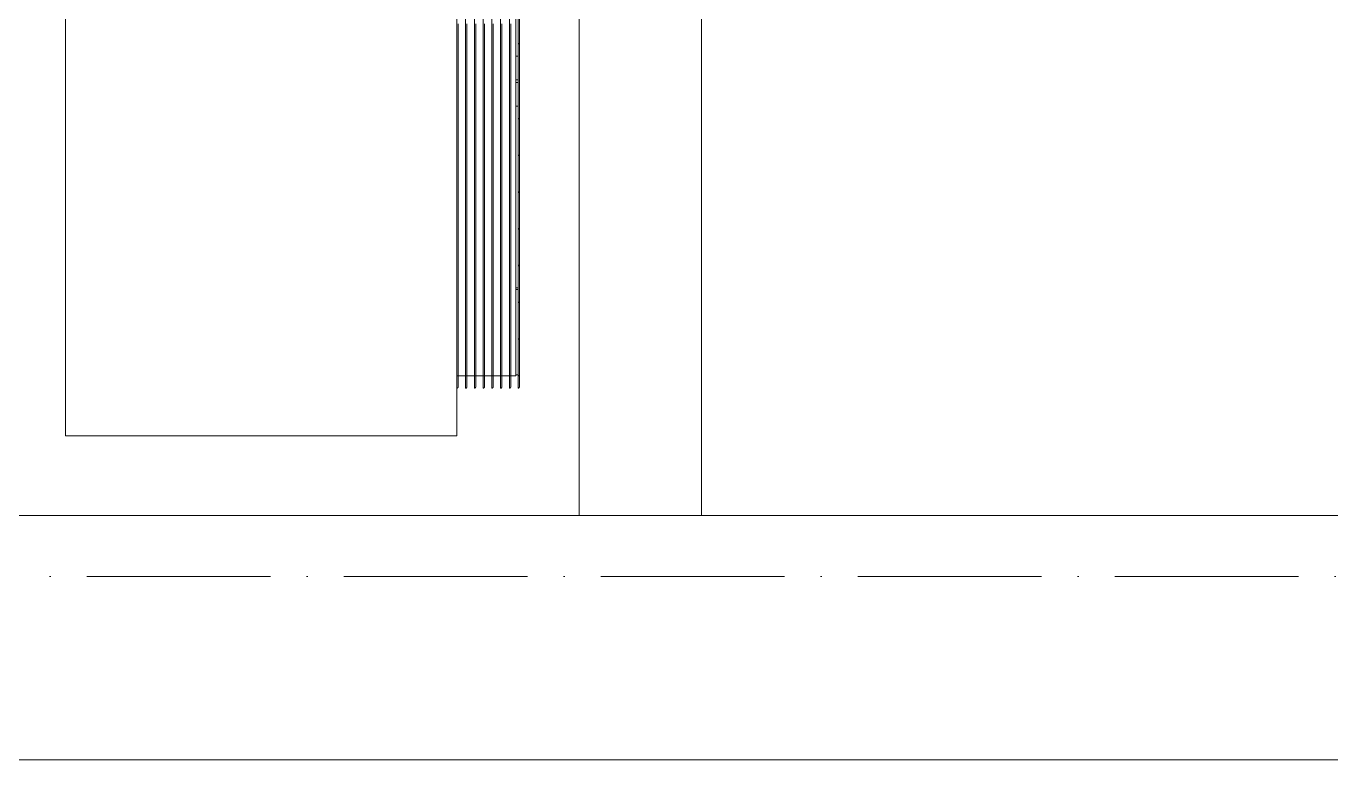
# Model space of a CAD drawing. Header units: millimetres. Extents: x -20144 to 122974, y -38328 to 48263.
# Drawn here: x 37548 to 38615, y 11300 to 11900 of the extents above; entities that cross this region are included whole.
import ezdxf

# ---------------------------------------------------------------- set-up
doc = ezdxf.new("R2010")
doc.units = ezdxf.units.MM
doc.linetypes.add('Grid Line', pattern=[4.2, 3, -0.6, 0, -0.6])
for name, color, linetype, lineweight in [('M-EQPM', 44, 'Continuous', 5), ('NET-CAT', 3, 'Continuous', 15), ('NET-THAY', 2, 'Continuous', 9), ('TRUC', 225, 'Continuous', 5)]:
    doc.layers.add(name, color=color, linetype=linetype, lineweight=lineweight)

# ---------------------------------------------------------------- blocks, each defined once
blk = doc.blocks.new('ALB-AC MAY LANH - Generic _Without Brackets_-1836009-MẶT BẰNG TẦNG 5 ĐẾN TẦNG 22')
at = {"layer": 'M-EQPM'}
for p, q in [((287.9, 320), (-582.1, 320)), ((-582.1, 320), (-582.1, 0)), ((-582.1, 0), (287.9, 0)), ((-534.1, -7.1), (-543.1, -7.1)), ((-41.1, -7.1), (-543.1, -7.1)), ((-541.1, -7.1), (-43.1, -7.1)), ((-541.1, -7.1), (-534.9, -7.1)), ((-533.1, 0), (-533.1, -48)), ((-534.1, -14.3), (-543.1, -14.3)), ((-41.1, -14.3), (-543.1, -14.3)), ((-541.1, -14.3), (-43.1, -14.3)), ((-541.1, -14.3), (-534.9, -14.3)), ((-534.1, -21.4), (-543.1, -21.4)), ((-41.1, -21.4), (-543.1, -21.4)), ((-534.1, -28.6), (-543.1, -28.6)), ((-41.1, -28.6), (-543.1, -28.6)), ((-541.1, -21.4), (-43.1, -21.4)), ((-541.1, -21.4), (-534.9, -21.4)), ((-541.1, -28.6), (-43.1, -28.6)), ((-541.1, -28.6), (-534.9, -28.6)), ((-534.1, -35.7), (-543.1, -35.7)), ((-41.1, -35.7), (-543.1, -35.7)), ((-541.1, -35.7), (-43.1, -35.7)), ((-541.1, -35.7), (-534.9, -35.7)), ((-534.1, -42.9), (-543.1, -42.9)), ((-41.1, -42.9), (-543.1, -42.9)), ((-533.2, -50), (-543.1, -50)), ((-41.1, -50), (-543.1, -50)), ((-541.1, -42.9), (-43.1, -42.9)), ((-541.1, -42.9), (-534.9, -42.9)), ((-541.1, -50), (-43.1, -50)), ((-541.1, -50), (-532.9, -50)), ((-462.2, -48), (-533.1, -48)), ((-462.2, -50), (-533.1, -50)), ((-532.1, -48), (-532.1, -50)), ((-461.1, -50), (-532.1, -50)), ((-531.1, -50), (-462.2, -50)), ((-462.3, -50), (-503.1, -50)), ((-501.1, -50), (-462.3, -50)), ((-462.4, -50), (-473.1, -50)), ((-471.1, -50), (-462.1, -50)), ((-462.5, -48), (-461.1, -48)), ((-462.5, -50), (-462.5, -48)), ((-461.1, -50), (-462.5, -50)), ((-122.4, -48), (-461.8, -48)), ((-122.4, -50), (-461.8, -50)), ((-461.1, -48), (-461.1, -50)), ((-312.6, -50), (-461.1, -50)), ((-460.4, -50), (-123.8, -50)), ((-143.7, -50), (-440.6, -50)), ((-439.1, -50), (-145.1, -50)), ((-164.1, -50), (-420.1, -50)), ((-418.7, -50), (-165.5, -50)), ((-186, -50), (-398.2, -50)), ((-396.8, -50), (-187.4, -50)), ((-207.3, -50), (-377, -50)), ((-375.5, -50), (-208.7, -50)), ((-228.5, -50), (-355.7, -50)), ((-354.3, -50), (-229.9, -50)), ((-249.6, -50), (-334.6, -50)), ((-333.2, -50), (-251.1, -50)), ((-270.8, -50), (-313.4, -50)), ((-271, -50), (-313.2, -50)), ((-313.2, -50), (-271, -50)), ((-271.1, -50), (-313.1, -50)), ((-313.1, -50), (-271.1, -50)), ((-271.4, -50), (-312.9, -50)), ((-312.9, -50), (-271.4, -50)), ((-271.5, -50), (-312.8, -50)), ((-312.8, -50), (-271.5, -50)), ((-271.5, -50), (-312.8, -50)), ((-312.8, -50), (-271.5, -50)), ((-271.4, -50), (-312.8, -50)), ((-312.8, -50), (-271.4, -50)), ((-312.8, -50), (-271.4, -50)), ((-271.4, -50), (-312.8, -50)), ((-312.6, -48), (-312.6, -50)), ((-271.6, -50), (-312.6, -50)), ((-312.6, -50), (-271.6, -50)), ((-271.6, -50), (-312.6, -50)), ((-312.6, -50), (-271.6, -50)), ((-311.8, -50), (-272.4, -50)), ((-293.1, -48), (-293.1, -50)), ((-293.1, -50), (-293.1, -48)), ((-291.1, -50), (-293.1, -50)), ((-291.1, -50), (-293.1, -50)), ((-291.1, -48), (-291.1, -50)), ((-291.1, -48), (-291.1, -50)), ((-271.6, -48), (-271.6, -50)), ((-123.1, -50), (-271.6, -50))]:
    blk.add_line(p, q, dxfattribs=at)
at = {"layer": 'M-EQPM', "flags": 128}
for points in [[(-542.1, -1), (-542.1, -1), (-542.2, -1), (-542.2, -1), (-542.3, -1), (-542.3, -1), (-542.3, -1), (-542.4, -1), (-542.4, -0.9), (-542.5, -0.9), (-542.5, -0.9), (-542.5, -0.9), (-542.6, -0.9), (-542.6, -0.9), (-542.6, -0.8), (-542.7, -0.8), (-542.7, -0.8), (-542.7, -0.8), (-542.8, -0.8), (-542.8, -0.7), (-542.8, -0.7), (-542.9, -0.7), (-542.9, -0.6), (-542.9, -0.6), (-542.9, -0.6), (-542.9, -0.5), (-543, -0.5), (-543, -0.5), (-543, -0.4), (-543, -0.4), (-543, -0.4), (-543.1, -0.3), (-543.1, -0.3), (-543.1, -0.2), (-543.1, -0.2), (-543.1, -0.2), (-543.1, -0.1), (-543.1, -0.1), (-543.1, -0.1), (-543.1, 0)], [(-542.1, -8.1), (-542.1, -8.1), (-542.2, -8.1), (-542.2, -8.1), (-542.3, -8.1), (-542.3, -8.1), (-542.3, -8.1), (-542.4, -8.1), (-542.4, -8.1), (-542.5, -8.1), (-542.5, -8.1), (-542.5, -8), (-542.6, -8), (-542.6, -8), (-542.6, -8), (-542.7, -8), (-542.7, -7.9), (-542.7, -7.9), (-542.8, -7.9), (-542.8, -7.9), (-542.8, -7.8), (-542.9, -7.8), (-542.9, -7.8), (-542.9, -7.7), (-542.9, -7.7), (-542.9, -7.7), (-543, -7.6), (-543, -7.6), (-543, -7.6), (-543, -7.5), (-543, -7.5), (-543.1, -7.5), (-543.1, -7.4), (-543.1, -7.4), (-543.1, -7.4), (-543.1, -7.3), (-543.1, -7.3), (-543.1, -7.2), (-543.1, -7.2), (-543.1, -7.2), (-543.1, -7.1)], [(-542.1, -1), (-541.9, -1), (-541.3, -1), (-540.3, -1), (-538.9, -1), (-537.1, -1), (-534.9, -1), (-532.4, -1), (-529.4, -1), (-526.1, -1), (-522.4, -1), (-518.3, -1), (-513.9, -1), (-509.1, -1), (-503.9, -1), (-498.4, -1), (-492.6, -1), (-486.5, -1), (-480.1, -1), (-473.3, -1), (-466.3, -1), (-459, -1), (-451.4, -1), (-443.6, -1), (-435.5, -1), (-427.2, -1), (-418.7, -1), (-409.9, -1), (-401, -1), (-391.9, -1), (-382.7, -1), (-373.3, -1), (-363.8, -1), (-354.2, -1), (-344.4, -1), (-334.6, -1), (-324.7, -1), (-314.8, -1), (-304.8, -1), (-294.8, -1), (-284.8, -1), (-274.8, -1), (-264.9, -1), (-254.9, -1), (-245.1, -1)], [(-533.6, -1), (-536, -1), (-538, -1), (-539.6, -1), (-540.8, -1), (-541.6, -1), (-542.1, -1), (-542.1, -1)], [(-542.1, -8.1), (-541.9, -8.1), (-541.3, -8.1), (-540.3, -8.1), (-538.9, -8.1), (-537.1, -8.1), (-534.9, -8.1), (-532.4, -8.1), (-529.4, -8.1), (-526.1, -8.1), (-522.4, -8.1), (-518.3, -8.1), (-513.9, -8.1), (-509.1, -8.1), (-503.9, -8.1), (-498.4, -8.1), (-492.6, -8.1), (-486.5, -8.1), (-480.1, -8.1), (-473.3, -8.1), (-466.3, -8.1), (-459, -8.1), (-451.4, -8.1), (-443.6, -8.1), (-435.5, -8.1), (-427.2, -8.1), (-418.7, -8.1), (-409.9, -8.1), (-401, -8.1), (-391.9, -8.1), (-382.7, -8.1), (-373.3, -8.1), (-363.8, -8.1), (-354.2, -8.1), (-344.4, -8.1), (-334.6, -8.1), (-324.7, -8.1), (-314.8, -8.1), (-304.8, -8.1), (-294.8, -8.1), (-284.8, -8.1), (-274.8, -8.1), (-264.9, -8.1), (-254.9, -8.1), (-245.1, -8.1)], [(-533.6, -8.1), (-536, -8.1), (-538, -8.1), (-539.6, -8.1), (-540.8, -8.1), (-541.6, -8.1), (-542.1, -8.1), (-542.1, -8.1)], [(-542.1, -15.3), (-542.1, -15.3), (-542.2, -15.3), (-542.2, -15.3), (-542.3, -15.3), (-542.3, -15.3), (-542.3, -15.3), (-542.4, -15.2), (-542.4, -15.2), (-542.5, -15.2), (-542.5, -15.2), (-542.5, -15.2), (-542.6, -15.2), (-542.6, -15.2), (-542.6, -15.1), (-542.7, -15.1), (-542.7, -15.1), (-542.7, -15.1), (-542.8, -15), (-542.8, -15), (-542.8, -15), (-542.9, -15), (-542.9, -14.9), (-542.9, -14.9), (-542.9, -14.9), (-542.9, -14.8), (-543, -14.8), (-543, -14.8), (-543, -14.7), (-543, -14.7), (-543, -14.6), (-543.1, -14.6), (-543.1, -14.6), (-543.1, -14.5), (-543.1, -14.5), (-543.1, -14.5), (-543.1, -14.4), (-543.1, -14.4), (-543.1, -14.3), (-543.1, -14.3), (-543.1, -14.3)], [(-542.1, -15.3), (-541.9, -15.3), (-541.3, -15.3), (-540.3, -15.3), (-538.9, -15.3), (-537.1, -15.3), (-534.9, -15.3), (-532.4, -15.3), (-529.4, -15.3), (-526.1, -15.3), (-522.4, -15.3), (-518.3, -15.3), (-513.9, -15.3), (-509.1, -15.3), (-503.9, -15.3), (-498.4, -15.3), (-492.6, -15.3), (-486.5, -15.3), (-480.1, -15.3), (-473.3, -15.3), (-466.3, -15.3), (-459, -15.3), (-451.4, -15.3), (-443.6, -15.3), (-435.5, -15.3), (-427.2, -15.3), (-418.7, -15.3), (-409.9, -15.3), (-401, -15.3), (-391.9, -15.3), (-382.7, -15.3), (-373.3, -15.3), (-363.8, -15.3), (-354.2, -15.3), (-344.4, -15.3), (-334.6, -15.3), (-324.7, -15.3), (-314.8, -15.3), (-304.8, -15.3), (-294.8, -15.3), (-284.8, -15.3), (-274.8, -15.3), (-264.9, -15.3), (-254.9, -15.3), (-245.1, -15.3)], [(-533.6, -15.3), (-536, -15.3), (-538, -15.3), (-539.6, -15.3), (-540.8, -15.3), (-541.6, -15.3), (-542.1, -15.3), (-542.1, -15.3)], [(-542.1, -22.4), (-542.1, -22.4), (-542.2, -22.4), (-542.2, -22.4), (-542.3, -22.4), (-542.3, -22.4), (-542.3, -22.4), (-542.4, -22.4), (-542.4, -22.4), (-542.5, -22.4), (-542.5, -22.3), (-542.5, -22.3), (-542.6, -22.3), (-542.6, -22.3), (-542.6, -22.3), (-542.7, -22.3), (-542.7, -22.2), (-542.7, -22.2), (-542.8, -22.2), (-542.8, -22.2), (-542.8, -22.1), (-542.9, -22.1), (-542.9, -22.1), (-542.9, -22), (-542.9, -22), (-542.9, -22), (-543, -21.9), (-543, -21.9), (-543, -21.9), (-543, -21.8), (-543, -21.8), (-543.1, -21.8), (-543.1, -21.7), (-543.1, -21.7), (-543.1, -21.6), (-543.1, -21.6), (-543.1, -21.6), (-543.1, -21.5), (-543.1, -21.5), (-543.1, -21.4), (-543.1, -21.4)], [(-542.1, -29.6), (-542.1, -29.6), (-542.2, -29.6), (-542.2, -29.6), (-542.3, -29.6), (-542.3, -29.6), (-542.3, -29.5), (-542.4, -29.5), (-542.4, -29.5), (-542.5, -29.5), (-542.5, -29.5), (-542.5, -29.5), (-542.6, -29.5), (-542.6, -29.4), (-542.6, -29.4), (-542.7, -29.4), (-542.7, -29.4), (-542.7, -29.3), (-542.8, -29.3), (-542.8, -29.3), (-542.8, -29.3), (-542.9, -29.2), (-542.9, -29.2), (-542.9, -29.2), (-542.9, -29.1), (-542.9, -29.1), (-543, -29.1), (-543, -29), (-543, -29), (-543, -29), (-543, -28.9), (-543.1, -28.9), (-543.1, -28.9), (-543.1, -28.8), (-543.1, -28.8), (-543.1, -28.7), (-543.1, -28.7), (-543.1, -28.7), (-543.1, -28.6), (-543.1, -28.6), (-543.1, -28.6)], [(-542.1, -22.4), (-541.9, -22.4), (-541.3, -22.4), (-540.3, -22.4), (-538.9, -22.4), (-537.1, -22.4), (-534.9, -22.4), (-532.4, -22.4), (-529.4, -22.4), (-526.1, -22.4), (-522.4, -22.4), (-518.3, -22.4), (-513.9, -22.4), (-509.1, -22.4), (-503.9, -22.4), (-498.4, -22.4), (-492.6, -22.4), (-486.5, -22.4), (-480.1, -22.4), (-473.3, -22.4), (-466.3, -22.4), (-459, -22.4), (-451.4, -22.4), (-443.6, -22.4), (-435.5, -22.4), (-427.2, -22.4), (-418.7, -22.4), (-409.9, -22.4), (-401, -22.4), (-391.9, -22.4), (-382.7, -22.4), (-373.3, -22.4), (-363.8, -22.4), (-354.2, -22.4), (-344.4, -22.4), (-334.6, -22.4), (-324.7, -22.4), (-314.8, -22.4), (-304.8, -22.4), (-294.8, -22.4), (-284.8, -22.4), (-274.8, -22.4), (-264.9, -22.4), (-254.9, -22.4), (-245.1, -22.4)], [(-533.6, -22.4), (-536, -22.4), (-538, -22.4), (-539.6, -22.4), (-540.8, -22.4), (-541.6, -22.4), (-542.1, -22.4), (-542.1, -22.4)], [(-542.1, -29.6), (-541.9, -29.6), (-541.3, -29.6), (-540.3, -29.6), (-538.9, -29.6), (-537.1, -29.6), (-534.9, -29.6), (-532.4, -29.6), (-529.4, -29.6), (-526.1, -29.6), (-522.4, -29.6), (-518.3, -29.6), (-513.9, -29.6), (-509.1, -29.6), (-503.9, -29.6), (-498.4, -29.6), (-492.6, -29.6), (-486.5, -29.6), (-480.1, -29.6), (-473.3, -29.6), (-466.3, -29.6), (-459, -29.6), (-451.4, -29.6), (-443.6, -29.6), (-435.5, -29.6), (-427.2, -29.6), (-418.7, -29.6), (-409.9, -29.6), (-401, -29.6), (-391.9, -29.6), (-382.7, -29.6), (-373.3, -29.6), (-363.8, -29.6), (-354.2, -29.6), (-344.4, -29.6), (-334.6, -29.6), (-324.7, -29.6), (-314.8, -29.6), (-304.8, -29.6), (-294.8, -29.6), (-284.8, -29.6), (-274.8, -29.6), (-264.9, -29.6), (-254.9, -29.6), (-245.1, -29.6)], [(-533.6, -29.6), (-536, -29.6), (-538, -29.6), (-539.6, -29.6), (-540.8, -29.6), (-541.6, -29.6), (-542.1, -29.6), (-542.1, -29.6)], [(-542.1, -36.7), (-542.1, -36.7), (-542.2, -36.7), (-542.2, -36.7), (-542.3, -36.7), (-542.3, -36.7), (-542.3, -36.7), (-542.4, -36.7), (-542.4, -36.7), (-542.5, -36.7), (-542.5, -36.6), (-542.5, -36.6), (-542.6, -36.6), (-542.6, -36.6), (-542.6, -36.6), (-542.7, -36.5), (-542.7, -36.5), (-542.7, -36.5), (-542.8, -36.5), (-542.8, -36.4), (-542.8, -36.4), (-542.9, -36.4), (-542.9, -36.4), (-542.9, -36.3), (-542.9, -36.3), (-542.9, -36.3), (-543, -36.2), (-543, -36.2), (-543, -36.1), (-543, -36.1), (-543, -36.1), (-543.1, -36), (-543.1, -36), (-543.1, -36), (-543.1, -35.9), (-543.1, -35.9), (-543.1, -35.8), (-543.1, -35.8), (-543.1, -35.8), (-543.1, -35.7), (-543.1, -35.7)], [(-542.1, -36.7), (-541.9, -36.7), (-541.3, -36.7), (-540.3, -36.7), (-538.9, -36.7), (-537.1, -36.7), (-534.9, -36.7), (-532.4, -36.7), (-529.4, -36.7), (-526.1, -36.7), (-522.4, -36.7), (-518.3, -36.7), (-513.9, -36.7), (-509.1, -36.7), (-503.9, -36.7), (-498.4, -36.7), (-492.6, -36.7), (-486.5, -36.7), (-480.1, -36.7), (-473.3, -36.7), (-466.3, -36.7), (-459, -36.7), (-451.4, -36.7), (-443.6, -36.7), (-435.5, -36.7), (-427.2, -36.7), (-418.7, -36.7), (-409.9, -36.7), (-401, -36.7), (-391.9, -36.7), (-382.7, -36.7), (-373.3, -36.7), (-363.8, -36.7), (-354.2, -36.7), (-344.4, -36.7), (-334.6, -36.7), (-324.7, -36.7), (-314.8, -36.7), (-304.8, -36.7), (-294.8, -36.7), (-284.8, -36.7), (-274.8, -36.7), (-264.9, -36.7), (-254.9, -36.7), (-245.1, -36.7)], [(-533.6, -36.7), (-536, -36.7), (-538, -36.7), (-539.6, -36.7), (-540.8, -36.7), (-541.6, -36.7), (-542.1, -36.7), (-542.1, -36.7)], [(-542.1, -43.9), (-542.1, -43.9), (-542.2, -43.9), (-542.2, -43.8), (-542.3, -43.8), (-542.3, -43.8), (-542.3, -43.8), (-542.4, -43.8), (-542.4, -43.8), (-542.5, -43.8), (-542.5, -43.8), (-542.5, -43.8), (-542.6, -43.7), (-542.6, -43.7), (-542.6, -43.7), (-542.7, -43.7), (-542.7, -43.7), (-542.7, -43.6), (-542.8, -43.6), (-542.8, -43.6), (-542.8, -43.6), (-542.9, -43.5), (-542.9, -43.5), (-542.9, -43.5), (-542.9, -43.4), (-542.9, -43.4), (-543, -43.4), (-543, -43.3), (-543, -43.3), (-543, -43.3), (-543, -43.2), (-543.1, -43.2), (-543.1, -43.1), (-543.1, -43.1), (-543.1, -43.1), (-543.1, -43), (-543.1, -43), (-543.1, -42.9), (-543.1, -42.9), (-543.1, -42.9), (-543.1, -42.9)], [(-542.1, -51), (-542.1, -51), (-542.2, -51), (-542.2, -51), (-542.3, -51), (-542.3, -51), (-542.3, -51), (-542.4, -51), (-542.4, -50.9), (-542.5, -50.9), (-542.5, -50.9), (-542.5, -50.9), (-542.6, -50.9), (-542.6, -50.9), (-542.6, -50.8), (-542.7, -50.8), (-542.7, -50.8), (-542.7, -50.8), (-542.8, -50.8), (-542.8, -50.7), (-542.8, -50.7), (-542.9, -50.7), (-542.9, -50.6), (-542.9, -50.6), (-542.9, -50.6), (-542.9, -50.5), (-543, -50.5), (-543, -50.5), (-543, -50.4), (-543, -50.4), (-543, -50.4), (-543.1, -50.3), (-543.1, -50.3), (-543.1, -50.2), (-543.1, -50.2), (-543.1, -50.2), (-543.1, -50.1), (-543.1, -50.1), (-543.1, -50.1), (-543.1, -50), (-543.1, -50)], [(-542.1, -43.9), (-541.9, -43.9), (-541.3, -43.9), (-540.3, -43.9), (-538.9, -43.9), (-537.1, -43.9), (-534.9, -43.9), (-532.4, -43.9), (-529.4, -43.9), (-526.1, -43.9), (-522.4, -43.9), (-518.3, -43.9), (-513.9, -43.9), (-509.1, -43.9), (-503.9, -43.9), (-498.4, -43.9), (-492.6, -43.9), (-486.5, -43.9), (-480.1, -43.9), (-473.3, -43.9), (-466.3, -43.9), (-459, -43.9), (-451.4, -43.9), (-443.6, -43.9), (-435.5, -43.9), (-427.2, -43.9), (-418.7, -43.9), (-409.9, -43.9), (-401, -43.9), (-391.9, -43.9), (-382.7, -43.9), (-373.3, -43.9), (-363.8, -43.9), (-354.2, -43.9), (-344.4, -43.9), (-334.6, -43.9), (-324.7, -43.9), (-314.8, -43.9), (-304.8, -43.9), (-294.8, -43.9), (-284.8, -43.9), (-274.8, -43.9), (-264.9, -43.9), (-254.9, -43.9), (-245.1, -43.9)], [(-533.6, -43.9), (-536, -43.9), (-538, -43.9), (-539.6, -43.9), (-540.8, -43.9), (-541.6, -43.9), (-542.1, -43.9), (-542.1, -43.9)], [(-542.1, -51), (-541.9, -51), (-541.3, -51), (-540.3, -51), (-538.9, -51), (-537.1, -51), (-534.9, -51), (-532.4, -51), (-529.4, -51), (-526.1, -51), (-522.4, -51), (-518.3, -51), (-513.9, -51), (-509.1, -51), (-503.9, -51), (-498.4, -51), (-492.6, -51), (-486.5, -51), (-480.1, -51), (-473.3, -51), (-466.3, -51), (-459, -51), (-451.4, -51), (-443.6, -51), (-435.5, -51), (-427.2, -51), (-418.7, -51), (-409.9, -51), (-401, -51), (-391.9, -51), (-382.7, -51), (-373.3, -51), (-363.8, -51), (-354.2, -51), (-344.4, -51), (-334.6, -51), (-324.7, -51), (-314.8, -51), (-304.8, -51), (-294.8, -51), (-284.8, -51), (-274.8, -51), (-264.9, -51), (-254.9, -51), (-245.1, -51)], [(-239.8, -51), (-249.6, -51), (-259.5, -51), (-269.4, -51), (-279.4, -51), (-289.4, -51), (-299.4, -51), (-309.4, -51), (-319.4, -51), (-329.3, -51), (-339.1, -51), (-348.9, -51), (-358.6, -51), (-368.2, -51), (-377.6, -51), (-387, -51), (-396.1, -51), (-405.2, -51), (-414, -51), (-422.6, -51), (-431, -51), (-439.2, -51), (-447.2, -51), (-454.9, -51), (-462.4, -51), (-469.6, -51), (-476.5, -51), (-483.1, -51), (-489.4, -51), (-495.3, -51), (-501, -51), (-506.3, -51), (-511.3, -51), (-515.9, -51), (-520.2, -51), (-524.1, -51), (-527.7, -51), (-530.8, -51), (-533.6, -51), (-536, -51), (-538, -51), (-539.6, -51), (-540.8, -51), (-541.6, -51), (-542.1, -51), (-542.1, -51)], [(-532.1, -51), (-532.1, -51), (-532.2, -51), (-532.2, -51), (-532.3, -51), (-532.3, -51), (-532.3, -51), (-532.4, -51), (-532.4, -50.9), (-532.5, -50.9), (-532.5, -50.9), (-532.5, -50.9), (-532.6, -50.9), (-532.6, -50.9), (-532.6, -50.8), (-532.7, -50.8), (-532.7, -50.8), (-532.7, -50.8), (-532.8, -50.8), (-532.8, -50.7), (-532.8, -50.7), (-532.9, -50.7), (-532.9, -50.6), (-532.9, -50.6), (-532.9, -50.6), (-532.9, -50.5), (-533, -50.5), (-533, -50.5), (-533, -50.4), (-533, -50.4), (-533, -50.4), (-533.1, -50.3), (-533.1, -50.3), (-533.1, -50.2), (-533.1, -50.2), (-533.1, -50.2), (-533.1, -50.1), (-533.1, -50.1), (-533.1, -50.1), (-533.1, -50), (-533.1, -50)], [(-532.1, -51), (-531.9, -51), (-531.3, -51), (-530.4, -51), (-529, -51), (-527.3, -51), (-525.2, -51), (-522.8, -51), (-519.9, -51), (-516.7, -51), (-513.2, -51), (-509.2, -51), (-505, -51), (-500.4, -51), (-495.4, -51), (-490.2, -51), (-484.6, -51), (-478.7, -51), (-472.5, -51), (-466.1, -51), (-459.3, -51), (-452.3, -51), (-445, -51), (-437.5, -51), (-429.8, -51), (-421.8, -51), (-413.6, -51), (-405.2, -51), (-396.7, -51), (-387.9, -51), (-379.1, -51), (-370.1, -51), (-360.9, -51), (-351.7, -51), (-342.3, -51), (-332.9, -51), (-323.4, -51), (-313.9, -51), (-304.3, -51), (-294.7, -51), (-285.1, -51), (-275.5, -51), (-266, -51), (-256.4, -51), (-247, -51)], [(-241.9, -51), (-251.3, -51), (-260.8, -51), (-270.3, -51), (-279.9, -51), (-289.5, -51), (-299.1, -51), (-308.7, -51), (-318.3, -51), (-327.8, -51), (-337.2, -51), (-346.6, -51), (-355.9, -51), (-365.1, -51), (-374.2, -51), (-383.2, -51), (-392, -51), (-400.6, -51), (-409.1, -51), (-417.4, -51), (-425.5, -51), (-433.3, -51), (-441, -51), (-448.4, -51), (-455.6, -51), (-462.5, -51), (-469.1, -51), (-475.4, -51), (-481.5, -51), (-487.2, -51), (-492.6, -51), (-497.8, -51), (-502.5, -51), (-507, -51), (-511.1, -51), (-514.8, -51), (-518.2, -51), (-521.3, -51), (-523.9, -51), (-526.2, -51), (-528.2, -51), (-529.7, -51), (-530.9, -51), (-531.7, -51), (-532.1, -51), (-532.1, -51)], [(-502.1, -51), (-502.1, -51), (-502.2, -51), (-502.2, -51), (-502.3, -51), (-502.3, -51), (-502.3, -51), (-502.4, -51), (-502.4, -50.9), (-502.5, -50.9), (-502.5, -50.9), (-502.5, -50.9), (-502.6, -50.9), (-502.6, -50.9), (-502.6, -50.8), (-502.7, -50.8), (-502.7, -50.8), (-502.7, -50.8), (-502.8, -50.8), (-502.8, -50.7), (-502.8, -50.7), (-502.9, -50.7), (-502.9, -50.6), (-502.9, -50.6), (-502.9, -50.6), (-502.9, -50.5), (-503, -50.5), (-503, -50.5), (-503, -50.4), (-503, -50.4), (-503, -50.4), (-503.1, -50.3), (-503.1, -50.3), (-503.1, -50.2), (-503.1, -50.2), (-503.1, -50.2), (-503.1, -50.1), (-503.1, -50.1), (-503.1, -50.1), (-503.1, -50), (-503.1, -50)], [(-502.1, -51), (-501.9, -51), (-501.4, -51), (-500.6, -51), (-499.4, -51), (-497.9, -51), (-496.1, -51), (-493.9, -51), (-491.4, -51), (-488.6, -51), (-485.5, -51), (-482.1, -51), (-478.4, -51), (-474.4, -51), (-470, -51), (-465.4, -51), (-460.5, -51), (-455.4, -51), (-450, -51), (-444.3, -51), (-438.4, -51), (-432.3, -51), (-425.9, -51), (-419.3, -51), (-412.5, -51), (-405.6, -51), (-398.4, -51), (-391.1, -51), (-383.6, -51), (-376, -51), (-368.2, -51), (-360.3, -51), (-352.3, -51), (-344.2, -51), (-336, -51), (-327.8, -51), (-319.5, -51), (-311.1, -51), (-302.8, -51), (-294.4, -51), (-286, -51), (-277.6, -51), (-269.2, -51), (-260.9, -51), (-252.6, -51), (-244.4, -51)], [(-240, -51), (-248.2, -51), (-256.4, -51), (-264.7, -51), (-273.1, -51), (-281.4, -51), (-289.8, -51), (-298.2, -51), (-306.6, -51), (-315, -51), (-323.3, -51), (-331.6, -51), (-339.8, -51), (-348, -51), (-356, -51), (-364, -51), (-371.8, -51), (-379.5, -51), (-387.1, -51), (-394.5, -51), (-401.7, -51), (-408.8, -51), (-415.7, -51), (-422.4, -51), (-428.9, -51), (-435.1, -51), (-441.2, -51), (-447, -51), (-452.5, -51), (-457.8, -51), (-462.8, -51), (-467.6, -51), (-472.1, -51), (-476.2, -51), (-480.1, -51), (-483.7, -51), (-487, -51), (-490, -51), (-492.6, -51), (-495, -51), (-497, -51), (-498.7, -51), (-500, -51), (-501, -51), (-501.7, -51), (-502.1, -51), (-502.1, -51)], [(-472.1, -51), (-472.1, -51), (-472.2, -51), (-472.2, -51), (-472.3, -51), (-472.3, -51), (-472.3, -51), (-472.4, -51), (-472.4, -50.9), (-472.5, -50.9), (-472.5, -50.9), (-472.5, -50.9), (-472.6, -50.9), (-472.6, -50.9), (-472.6, -50.8), (-472.7, -50.8), (-472.7, -50.8), (-472.7, -50.8), (-472.8, -50.8), (-472.8, -50.7), (-472.8, -50.7), (-472.9, -50.7), (-472.9, -50.6), (-472.9, -50.6), (-472.9, -50.6), (-472.9, -50.5), (-473, -50.5), (-473, -50.5), (-473, -50.4), (-473, -50.4), (-473, -50.4), (-473.1, -50.3), (-473.1, -50.3), (-473.1, -50.2), (-473.1, -50.2), (-473.1, -50.2), (-473.1, -50.1), (-473.1, -50.1), (-473.1, -50.1), (-473.1, -50), (-473.1, -50)], [(-472.1, -51), (-472, -51), (-471.5, -51), (-470.8, -51), (-469.8, -51), (-468.5, -51), (-466.9, -51), (-465.1, -51), (-463, -51), (-460.6, -51), (-457.9, -51), (-455, -51), (-451.8, -51), (-448.3, -51), (-444.6, -51), (-440.7, -51), (-436.5, -51), (-432.1, -51), (-427.4, -51), (-422.6, -51), (-417.5, -51), (-412.3, -51), (-406.8, -51), (-401.2, -51), (-395.3, -51), (-389.4, -51), (-383.2, -51), (-376.9, -51), (-370.5, -51), (-364, -51), (-357.3, -51), (-350.6, -51), (-343.7, -51), (-336.8, -51), (-329.8, -51), (-322.7, -51), (-315.6, -51), (-308.4, -51), (-301.2, -51), (-294.1, -51), (-286.9, -51), (-279.7, -51), (-272.5, -51), (-265.4, -51), (-258.3, -51), (-251.2, -51), (-244.2, -51)], [(-240.5, -51), (-247.4, -51), (-254.4, -51), (-261.5, -51), (-268.6, -51), (-275.8, -51), (-283, -51), (-290.2, -51), (-297.4, -51), (-304.6, -51), (-311.7, -51), (-318.9, -51), (-326, -51), (-333, -51), (-340, -51), (-346.9, -51), (-353.7, -51), (-360.4, -51), (-367, -51), (-373.5, -51), (-379.9, -51), (-386.1, -51), (-392.1, -51), (-398, -51), (-403.8, -51), (-409.3, -51), (-414.7, -51), (-419.9, -51), (-424.8, -51), (-429.6, -51), (-434.1, -51), (-438.4, -51), (-442.5, -51), (-446.3, -51), (-449.9, -51), (-453.3, -51), (-456.3, -51), (-459.2, -51), (-461.7, -51), (-464, -51), (-466, -51), (-467.7, -51), (-469.1, -51), (-470.3, -51), (-471.2, -51), (-471.8, -51), (-472.1, -51), (-472.1, -51)], [(-442.1, -51), (-442.1, -51), (-442.2, -51), (-442.2, -51), (-442.3, -51), (-442.3, -51), (-442.3, -51), (-442.4, -51), (-442.4, -50.9), (-442.5, -50.9), (-442.5, -50.9), (-442.5, -50.9), (-442.6, -50.9), (-442.6, -50.9), (-442.6, -50.8), (-442.7, -50.8), (-442.7, -50.8), (-442.7, -50.8), (-442.8, -50.8), (-442.8, -50.7), (-442.8, -50.7), (-442.9, -50.7), (-442.9, -50.6), (-442.9, -50.6), (-442.9, -50.6), (-442.9, -50.5), (-443, -50.5), (-443, -50.5), (-443, -50.4), (-443, -50.4), (-443, -50.4), (-443.1, -50.3), (-443.1, -50.3), (-443.1, -50.2), (-443.1, -50.2), (-443.1, -50.2), (-443.1, -50.1), (-443.1, -50.1), (-443.1, -50.1)], [(-442.1, -51), (-442, -51), (-441.6, -51), (-441, -51), (-440.2, -51), (-439.1, -51), (-437.8, -51), (-436.3, -51), (-434.5, -51), (-432.5, -51), (-430.3, -51), (-427.8, -51), (-425.2, -51), (-422.3, -51), (-419.2, -51), (-415.9, -51), (-412.4, -51), (-408.7, -51), (-404.9, -51), (-400.8, -51), (-396.6, -51), (-392.2, -51), (-387.7, -51), (-383, -51), (-378.1, -51), (-373.2, -51), (-368, -51), (-362.8, -51), (-357.5, -51), (-352, -51), (-346.5, -51), (-340.8, -51), (-335.1, -51), (-329.3, -51), (-323.5, -51), (-317.6, -51), (-311.7, -51), (-305.7, -51), (-299.7, -51), (-293.7, -51), (-287.7, -51), (-281.7, -51), (-275.8, -51), (-269.8, -51), (-263.9, -51), (-258, -51), (-252.2, -51), (-246.5, -51)], [(-243.4, -51), (-249.1, -51), (-254.9, -51), (-260.7, -51), (-266.6, -51), (-272.5, -51), (-278.5, -51), (-284.5, -51), (-290.5, -51), (-296.5, -51), (-302.5, -51), (-308.5, -51), (-314.4, -51), (-320.3, -51), (-326.2, -51), (-332, -51), (-337.8, -51), (-343.4, -51), (-349, -51), (-354.5, -51), (-359.9, -51), (-365.2, -51), (-370.4, -51), (-375.5, -51), (-380.4, -51), (-385.2, -51), (-389.8, -51), (-394.3, -51), (-398.6, -51), (-402.7, -51), (-406.7, -51), (-410.5, -51), (-414.1, -51), (-417.4, -51), (-420.6, -51), (-423.6, -51), (-426.4, -51), (-429, -51), (-431.3, -51), (-433.4, -51), (-435.3, -51), (-437, -51), (-438.4, -51), (-439.6, -51), (-440.6, -51), (-441.3, -51), (-441.8, -51), (-442.1, -51), (-442.1, -51)], [(-412.1, -51), (-412.1, -51), (-412.2, -51), (-412.2, -51), (-412.3, -51), (-412.3, -51), (-412.3, -51), (-412.4, -51), (-412.4, -50.9), (-412.5, -50.9), (-412.5, -50.9), (-412.5, -50.9), (-412.6, -50.9), (-412.6, -50.9), (-412.6, -50.8), (-412.7, -50.8), (-412.7, -50.8), (-412.7, -50.8), (-412.8, -50.8), (-412.8, -50.7), (-412.8, -50.7), (-412.9, -50.7), (-412.9, -50.6), (-412.9, -50.6), (-412.9, -50.6), (-412.9, -50.5), (-413, -50.5), (-413, -50.5), (-413, -50.4), (-413, -50.4), (-413, -50.4), (-413.1, -50.3), (-413.1, -50.3), (-413.1, -50.2), (-413.1, -50.2), (-413.1, -50.2), (-413.1, -50.1), (-413.1, -50.1), (-413.1, -50.1)], [(-412.1, -51), (-412, -51), (-411.7, -51), (-411.2, -51), (-410.6, -51), (-409.7, -51), (-408.7, -51), (-407.4, -51), (-406, -51), (-404.4, -51), (-402.6, -51), (-400.7, -51), (-398.5, -51), (-396.2, -51), (-393.8, -51), (-391.1, -51), (-388.4, -51), (-385.4, -51), (-382.3, -51), (-379.1, -51), (-375.7, -51), (-372.2, -51), (-368.6, -51), (-364.8, -51), (-360.9, -51), (-356.9, -51), (-352.9, -51), (-348.7, -51), (-344.4, -51), (-340, -51), (-335.6, -51), (-331.1, -51), (-326.5, -51), (-321.9, -51), (-317.2, -51), (-312.5, -51), (-307.8, -51), (-303, -51), (-298.2, -51), (-293.4, -51), (-288.6, -51), (-283.8, -51), (-279, -51), (-274.3, -51), (-269.5, -51), (-264.8, -51), (-260.2, -51), (-255.6, -51), (-251.1, -51), (-246.6, -51)], [(-244.2, -51), (-248.6, -51), (-253.1, -51), (-257.7, -51), (-262.3, -51), (-267, -51), (-271.7, -51), (-276.5, -51), (-281.2, -51), (-286, -51), (-290.8, -51), (-295.6, -51), (-300.4, -51), (-305.2, -51), (-309.9, -51), (-314.7, -51), (-319.4, -51), (-324, -51), (-328.6, -51), (-333.2, -51), (-337.6, -51), (-342, -51), (-346.4, -51), (-350.6, -51), (-354.7, -51), (-358.8, -51), (-362.7, -51), (-366.6, -51), (-370.3, -51), (-373.8, -51), (-377.3, -51), (-380.6, -51), (-383.8, -51), (-386.8, -51), (-389.7, -51), (-392.4, -51), (-394.9, -51), (-397.3, -51), (-399.5, -51), (-401.6, -51), (-403.5, -51), (-405.2, -51), (-406.7, -51), (-408, -51), (-409.2, -51), (-410.1, -51), (-410.9, -51), (-411.5, -51), (-411.9, -51), (-412.1, -51), (-412.1, -51)], [(-382.1, -51), (-382.1, -51), (-382.2, -51), (-382.2, -51), (-382.3, -51), (-382.3, -51), (-382.3, -51), (-382.4, -51), (-382.4, -50.9), (-382.5, -50.9), (-382.5, -50.9), (-382.5, -50.9), (-382.6, -50.9), (-382.6, -50.9), (-382.6, -50.8), (-382.7, -50.8), (-382.7, -50.8), (-382.7, -50.8), (-382.8, -50.8), (-382.8, -50.7), (-382.8, -50.7), (-382.9, -50.7), (-382.9, -50.6), (-382.9, -50.6), (-382.9, -50.6), (-382.9, -50.5), (-383, -50.5), (-383, -50.5), (-383, -50.4), (-383, -50.4), (-383, -50.4), (-383.1, -50.3), (-383.1, -50.3), (-383.1, -50.2), (-383.1, -50.2), (-383.1, -50.2), (-383.1, -50.1), (-383.1, -50.1), (-383.1, -50.1)], [(-382.1, -51), (-382, -51), (-381.8, -51), (-381.5, -51), (-381, -51), (-380.3, -51), (-379.5, -51), (-378.6, -51), (-377.5, -51), (-376.3, -51), (-375, -51), (-373.5, -51), (-371.9, -51), (-370.2, -51), (-368.4, -51), (-366.4, -51), (-364.3, -51), (-362.1, -51), (-359.8, -51), (-357.3, -51), (-354.8, -51), (-352.2, -51), (-349.5, -51), (-346.6, -51), (-343.7, -51), (-340.7, -51), (-337.7, -51), (-334.5, -51), (-331.3, -51), (-328, -51), (-324.7, -51), (-321.3, -51), (-317.9, -51), (-314.4, -51), (-310.9, -51), (-307.4, -51), (-303.8, -51), (-300.3, -51), (-296.7, -51), (-293.1, -51), (-289.5, -51), (-285.9, -51), (-282.3, -51), (-278.7, -51), (-275.2, -51), (-271.7, -51), (-268.2, -51), (-264.7, -51), (-261.3, -51), (-258, -51), (-254.7, -51), (-251.4, -51), (-248.2, -51), (-245.1, -51)], [(-246.5, -51), (-249.7, -51), (-252.9, -51), (-256.2, -51), (-259.5, -51), (-262.9, -51), (-266.3, -51), (-269.8, -51), (-273.3, -51), (-276.8, -51), (-280.4, -51), (-283.9, -51), (-287.5, -51), (-291.1, -51), (-294.7, -51), (-298.3, -51), (-301.9, -51), (-305.5, -51), (-309, -51), (-312.6, -51), (-316, -51), (-319.5, -51), (-322.9, -51), (-326.3, -51), (-329.6, -51), (-332.8, -51), (-336, -51), (-339.1, -51), (-342.1, -51), (-345.1, -51), (-347.9, -51), (-350.7, -51), (-353.4, -51), (-356, -51), (-358.5, -51), (-360.9, -51), (-363.1, -51), (-365.3, -51), (-367.3, -51), (-369.2, -51), (-371, -51), (-372.7, -51), (-374.2, -51), (-375.6, -51), (-376.9, -51), (-378, -51), (-379, -51), (-379.9, -51), (-380.6, -51), (-381.2, -51), (-381.6, -51), (-381.9, -51), (-382.1, -51), (-382.1, -51)], [(-352.1, -51), (-352.1, -51), (-352.2, -51), (-352.2, -51), (-352.3, -51), (-352.3, -51), (-352.3, -51), (-352.4, -51), (-352.4, -50.9), (-352.5, -50.9), (-352.5, -50.9), (-352.5, -50.9), (-352.6, -50.9), (-352.6, -50.9), (-352.6, -50.8), (-352.7, -50.8), (-352.7, -50.8), (-352.7, -50.8), (-352.8, -50.8), (-352.8, -50.7), (-352.8, -50.7), (-352.9, -50.7), (-352.9, -50.6), (-352.9, -50.6), (-352.9, -50.6), (-352.9, -50.5), (-353, -50.5), (-353, -50.5), (-353, -50.4), (-353, -50.4), (-353, -50.4), (-353.1, -50.3), (-353.1, -50.3), (-353.1, -50.2), (-353.1, -50.2), (-353.1, -50.2), (-353.1, -50.1), (-353.1, -50.1), (-353.1, -50.1)], [(-352.1, -51), (-352.1, -51), (-351.9, -51), (-351.7, -51), (-351.3, -51), (-350.9, -51), (-350.4, -51), (-349.8, -51), (-349.1, -51), (-348.3, -51), (-347.4, -51), (-346.4, -51), (-345.3, -51), (-344.2, -51), (-342.9, -51), (-341.6, -51), (-340.2, -51), (-338.8, -51), (-337.2, -51), (-335.6, -51), (-333.9, -51), (-332.2, -51), (-330.3, -51), (-328.5, -51), (-326.5, -51), (-324.5, -51), (-322.5, -51), (-320.4, -51), (-318.2, -51), (-316.1, -51), (-313.8, -51), (-311.6, -51), (-309.3, -51), (-307, -51), (-304.7, -51), (-302.3, -51), (-299.9, -51), (-297.5, -51), (-295.2, -51), (-292.8, -51), (-290.4, -51), (-288, -51), (-285.6, -51), (-283.2, -51), (-280.8, -51), (-278.5, -51), (-276.2, -51), (-273.9, -51), (-271.6, -51), (-269.3, -51), (-267.1, -51), (-265, -51), (-262.9, -51), (-260.8, -51), (-258.8, -51), (-256.8, -51), (-254.9, -51), (-253, -51), (-251.2, -51), (-249.5, -51), (-247.9, -51), (-246.3, -51)], [(-247, -51), (-248.6, -51), (-250.3, -51), (-252.1, -51), (-253.9, -51), (-255.8, -51), (-257.7, -51), (-259.7, -51), (-261.7, -51), (-263.8, -51), (-266, -51), (-268.1, -51), (-270.4, -51), (-272.6, -51), (-274.9, -51), (-277.2, -51), (-279.6, -51), (-281.9, -51), (-284.3, -51), (-286.7, -51), (-289.1, -51), (-291.5, -51), (-293.9, -51), (-296.3, -51), (-298.6, -51), (-301, -51), (-303.4, -51), (-305.7, -51), (-308.1, -51), (-310.4, -51), (-312.6, -51), (-314.9, -51), (-317.1, -51), (-319.2, -51), (-321.4, -51), (-323.4, -51), (-325.5, -51), (-327.4, -51), (-329.3, -51), (-331.2, -51), (-333, -51), (-334.7, -51), (-336.4, -51), (-337.9, -51), (-339.4, -51), (-340.9, -51), (-342.2, -51), (-343.5, -51), (-344.7, -51), (-345.8, -51), (-346.9, -51), (-347.8, -51), (-348.6, -51), (-349.4, -51), (-350.1, -51), (-350.6, -51), (-351.1, -51), (-351.5, -51), (-351.8, -51), (-352, -51), (-352.1, -51), (-352.1, -51)], [(-322.1, -51), (-322.1, -51), (-322.2, -51), (-322.2, -51), (-322.3, -51), (-322.3, -51), (-322.3, -51), (-322.4, -51), (-322.4, -50.9), (-322.5, -50.9), (-322.5, -50.9), (-322.5, -50.9), (-322.6, -50.9), (-322.6, -50.9), (-322.6, -50.8), (-322.7, -50.8), (-322.7, -50.8), (-322.7, -50.8), (-322.8, -50.8), (-322.8, -50.7), (-322.8, -50.7), (-322.9, -50.7), (-322.9, -50.6), (-322.9, -50.6), (-322.9, -50.6), (-322.9, -50.5), (-323, -50.5), (-323, -50.5), (-323, -50.4), (-323, -50.4), (-323, -50.4), (-323.1, -50.3), (-323.1, -50.3), (-323.1, -50.2), (-323.1, -50.2), (-323.1, -50.2), (-323.1, -50.1), (-323.1, -50.1), (-323.1, -50.1)], [(-322.1, -51), (-322.1, -51), (-322, -51), (-321.9, -51), (-321.7, -51), (-321.5, -51), (-321.2, -51), (-320.9, -51), (-320.6, -51), (-320.2, -51), (-319.7, -51), (-319.3, -51), (-318.7, -51), (-318.1, -51), (-317.5, -51), (-316.9, -51), (-316.2, -51), (-315.4, -51), (-314.7, -51), (-313.9, -51), (-313, -51), (-312.1, -51), (-311.2, -51), (-310.3, -51), (-309.3, -51), (-308.3, -51), (-307.3, -51), (-306.2, -51), (-305.2, -51), (-304.1, -51), (-303, -51), (-301.9, -51), (-300.7, -51), (-299.6, -51), (-298.4, -51), (-297.2, -51), (-296, -51), (-294.8, -51), (-293.6, -51), (-292.4, -51), (-291.2, -51), (-290, -51), (-288.8, -51), (-287.6, -51), (-286.5, -51), (-285.3, -51), (-284.1, -51), (-283, -51), (-281.8, -51), (-280.7, -51), (-279.6, -51), (-278.5, -51), (-277.5, -51), (-276.4, -51), (-275.4, -51), (-274.5, -51), (-273.5, -51), (-272.6, -51), (-271.7, -51), (-270.8, -51), (-270, -51), (-269.2, -51), (-268.4, -51), (-267.7, -51), (-267, -51), (-266.4, -51), (-265.8, -51), (-265.2, -51), (-264.7, -51), (-264.3, -51), (-263.8, -51), (-263.5, -51), (-263.1, -51), (-262.8, -51), (-262.6, -51), (-262.4, -51), (-262.3, -51), (-262.2, -51), (-262.1, -51), (-262.1, -51)], [(-262.1, -51), (-262.1, -51), (-262.2, -51), (-262.3, -51), (-262.5, -51), (-262.7, -51), (-263, -51), (-263.3, -51), (-263.6, -51), (-264, -51), (-264.5, -51), (-265, -51), (-265.5, -51), (-266.1, -51), (-266.7, -51), (-267.3, -51), (-268, -51), (-268.8, -51), (-269.6, -51), (-270.4, -51), (-271.2, -51), (-272.1, -51), (-273, -51), (-273.9, -51), (-274.9, -51), (-275.9, -51), (-276.9, -51), (-278, -51), (-279, -51), (-280.1, -51), (-281.2, -51), (-282.4, -51), (-283.5, -51), (-284.7, -51), (-285.8, -51), (-287, -51), (-288.2, -51), (-289.4, -51), (-290.6, -51), (-291.8, -51), (-293, -51), (-294.2, -51), (-295.4, -51), (-296.6, -51), (-297.8, -51), (-298.9, -51), (-300.1, -51), (-301.2, -51), (-302.4, -51), (-303.5, -51), (-304.6, -51), (-305.7, -51), (-306.7, -51), (-307.8, -51), (-308.8, -51), (-309.8, -51), (-310.7, -51), (-311.6, -51), (-312.5, -51), (-313.4, -51), (-314.2, -51), (-315, -51), (-315.8, -51), (-316.5, -51), (-317.2, -51), (-317.8, -51), (-318.4, -51), (-319, -51), (-319.5, -51), (-320, -51), (-320.4, -51), (-320.8, -51), (-321.1, -51), (-321.4, -51), (-321.6, -51), (-321.8, -51), (-322, -51), (-322.1, -51), (-322.1, -51), (-322.1, -51)], [(-261.1, -50), (-261.1, -50.1), (-261.1, -50.1), (-261.1, -50.2), (-261.1, -50.2), (-261.1, -50.2), (-261.1, -50.3), (-261.2, -50.3), (-261.2, -50.4), (-261.2, -50.4), (-261.2, -50.4), (-261.2, -50.5), (-261.2, -50.5), (-261.3, -50.5), (-261.3, -50.6), (-261.3, -50.6), (-261.3, -50.6), (-261.4, -50.7), (-261.4, -50.7), (-261.4, -50.7), (-261.4, -50.7), (-261.5, -50.8), (-261.5, -50.8), (-261.5, -50.8), (-261.6, -50.8), (-261.6, -50.9), (-261.6, -50.9), (-261.7, -50.9), (-261.7, -50.9), (-261.7, -50.9), (-261.8, -50.9), (-261.8, -51), (-261.9, -51), (-261.9, -51), (-261.9, -51), (-262, -51), (-262, -51), (-262.1, -51), (-262.1, -51), (-262.1, -51)]]:
    blk.add_lwpolyline(points, dxfattribs=at)

msp = doc.modelspace()

# ---------------------------------------------------------------- linework, layer by layer
at = {"layer": 'NET-CAT'}
for p, q in [((39200.5, 11499.9), (37520.5, 11499.9)), ((34200.5, 11299.9), (39200.5, 11299.9))]:
    msp.add_line(p, q, dxfattribs=at)
at = {"layer": 'NET-THAY'}
for p, q in [((38000.5, 11499.9), (38000.5, 12499.9)), ((38100.5, 12499.9), (38100.5, 11499.9))]:
    msp.add_line(p, q, dxfattribs=at)
at = {"layer": 'TRUC', "linetype": 'Grid Line', "ltscale": 50}
msp.add_line((43000.5, 11449.9), (-12092.4, 11449.9), dxfattribs=at)

# ---------------------------------------------------------------- block references
at = {"layer": 'M-EQPM', "rotation": 89.9999999999999}
msp.add_blockref('ALB-AC MAY LANH - Generic _Without Brackets_-1836009-MẶT BẰNG TẦNG 5 ĐẾN TẦNG 22', (37900.5, 12147), dxfattribs=at)

doc.saveas('drawing.dxf')
